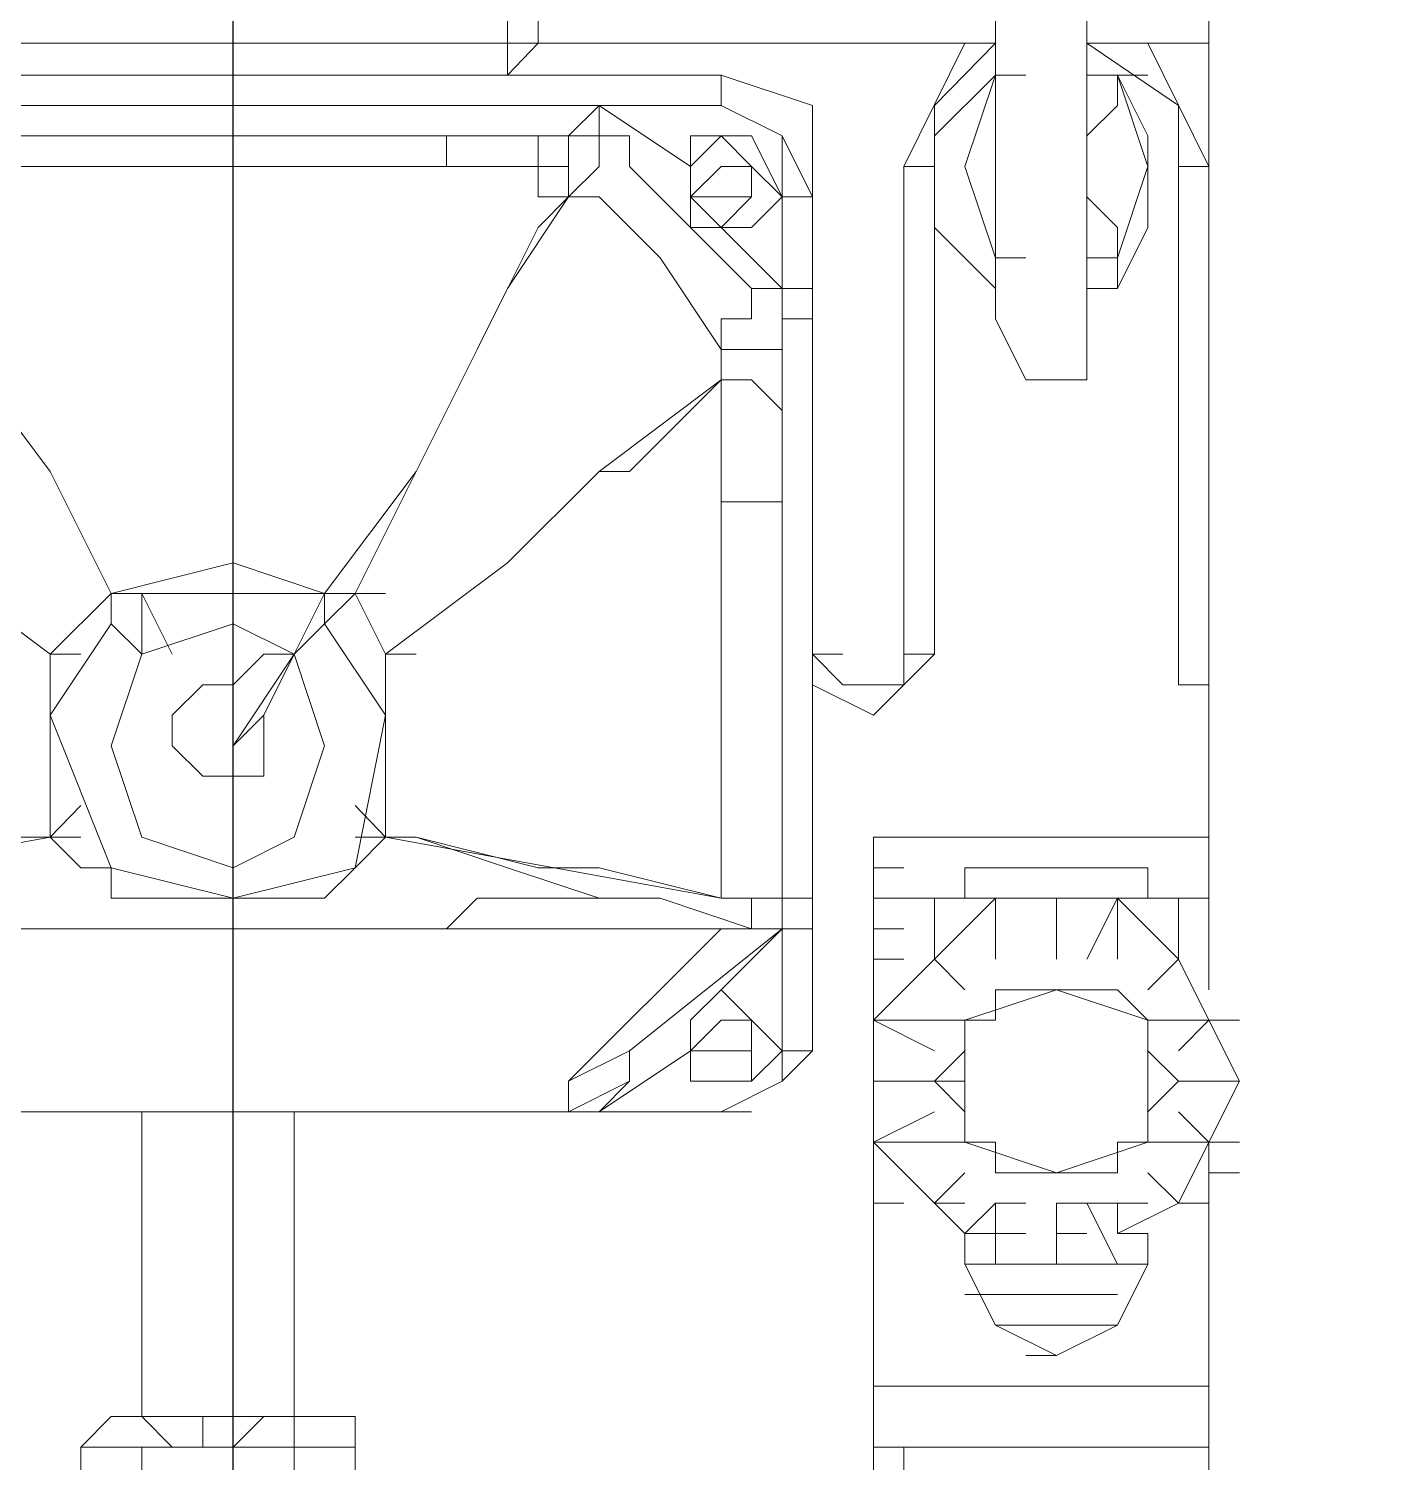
# Model space of a CAD drawing. Header units: millimetres. Extents: x -45 to 90, y -17 to 16.
# Drawn here: x 0.171 to 0.3745, y 0.8412 to 1.0567 of the extents above; entities that cross this region are included whole.
import ezdxf

# ---------------------------------------------------------------- set-up
doc = ezdxf.new("R2010")
doc.units = ezdxf.units.MM
doc.header["$PDMODE"] = 3
doc.layers.add('PDF_Geometry', color=7, linetype='Continuous')

msp = doc.modelspace()

# ---------------------------------------------------------------- linework, layer by layer
at = {"color": 4}
for centre in [(0.19941, 0), (0.19942, -0.00037)]:
    msp.add_circle(centre, 1.75, dxfattribs=at)
msp.add_point((0.19941, 1.75), dxfattribs=at)
at = {"color": 1}
msp.add_point((0, 0), dxfattribs=at)
at = {"layer": 'PDF_Geometry', "lineweight": 25}
msp.add_lwpolyline([(0.2017, 0.71512), (0.2017, 1.70071)], dxfattribs=at)
at = {"layer": 'PDF_Geometry', "lineweight": 18}
for points in [[(0.15586, 1.04976), (0.15586, 1.05454), (0.15586, 1.0681), (0.15586, 1.05454), (0.24296, 1.05454), (0.24296, 1.0681), (0.24754, 1.0681), (0.24754, 1.07268), (0.24754, 1.0681), (0.30714, 1.0681), (0.30714, 1.06352), (0.32089, 1.0681), (0.3163, 1.0681), (0.3163, 1.07268), (0.32089, 1.07727), (0.32547, 1.08185), (0.33006, 1.08644), (0.33006, 1.09102), (0.33922, 1.0956), (0.33922, 1.10019), (0.33922, 1.10477)], [(0.24754, 1.05893), (0.3163, 1.05893), (0.3163, 1.01309), (0.32089, 1.00392), (0.32547, 1.00392), (0.33006, 1.00392), (0.33006, 1.01309), (0.33006, 1.05893), (0.33006, 1.06352), (0.32547, 1.0681), (0.32089, 1.06352), (0.3163, 1.05893), (0.08251, 1.05893), (0.07793, 1.06352), (0.07335, 1.0681), (0.06876, 1.06352), (0.06876, 1.05893), (0.06876, 1.01309), (0.06876, 1.00851), (0.07335, 1.00392), (0.07793, 1.00392), (0.08251, 1.01309), (0.08251, 1.05893), (0.15586, 1.05893)], [(0.24754, 1.0681), (0.24754, 1.05454), (0.24296, 1.05454), (0.24296, 1.04976)], [(0.34839, 1.05454), (0.34839, 1.05893), (0.34839, 1.05454), (0.33922, 1.05454), (0.34839, 1.05454), (0.34839, 0.95808), (0.34839, 0.9535), (0.34839, 0.95808), (0.34381, 0.95808), (0.34839, 0.95808), (0.34839, 0.9535), (0.34839, 0.93516), (0.34839, 0.9535), (0.34839, 0.95808), (0.34381, 0.95808), (0.34381, 1.03601), (0.34381, 1.04518), (0.33006, 1.05454), (0.33922, 1.05454), (0.34839, 1.05454), (0.34839, 0.95808), (0.34839, 1.03601), (0.34839, 0.95808), (0.34381, 0.95808), (0.34381, 1.03601), (0.34381, 1.04518), (0.33006, 1.05454), (0.33922, 1.05454), (0.34839, 1.03601), (0.34381, 1.03601), (0.34839, 1.03601), (0.33922, 1.05454), (0.33006, 1.05454)], [(0.3163, 1.05454), (0.31172, 1.05454), (0.30255, 1.03601), (0.30714, 1.03601), (0.30255, 1.03601), (0.31172, 1.05454), (0.3163, 1.05454), (0.30714, 1.04518), (0.30714, 1.03601), (0.30714, 0.96267), (0.30255, 0.95808), (0.29797, 0.9535), (0.2888, 0.95808), (0.2888, 0.96267), (0.2888, 0.95808), (0.29797, 0.9535), (0.30255, 0.95808), (0.30714, 0.96267), (0.30255, 0.96267), (0.30714, 0.96267), (0.30714, 1.03601), (0.30714, 1.04518), (0.3163, 1.05454), (0.31172, 1.05454), (0.0871, 1.05454)], [(0.0871, 1.05454), (0.15586, 1.05454), (0.15586, 1.04976), (0.24296, 1.04976), (0.24754, 1.05454), (0.31172, 1.05454)], [(0.12377, 1.04518), (0.27505, 1.04518), (0.28422, 1.0406), (0.2888, 1.03143), (0.2888, 0.96267), (0.2888, 1.03143), (0.28422, 1.0406), (0.27505, 1.04518), (0.27505, 1.04976), (0.2888, 1.04518), (0.2888, 1.03143), (0.2888, 0.96267), (0.29338, 0.95808), (0.29797, 0.95808), (0.30255, 0.95808), (0.30255, 0.96267), (0.30255, 0.95808), (0.29797, 0.95808), (0.29338, 0.95808), (0.2888, 0.96267), (0.2888, 1.03143), (0.28422, 1.0406), (0.27505, 1.04518), (0.12377, 1.04518)], [(0.3163, 1.04976), (0.3163, 1.04518), (0.3163, 1.0406)], [(0.3163, 1.04976), (0.3163, 1.04518), (0.3163, 1.0406)], [(0.28422, 1.03143), (0.2888, 1.03143), (0.2888, 1.01767), (0.28422, 1.01767), (0.28422, 1.03143), (0.28422, 1.0406), (0.27505, 1.04518), (0.25671, 1.04518), (0.27505, 1.04518), (0.25671, 1.04518), (0.26129, 1.04518), (0.25671, 1.04518), (0.14669, 1.04518)], [(0.14669, 1.04518), (0.25671, 1.04518), (0.25213, 1.0406), (0.25671, 1.0406), (0.25213, 1.0406), (0.25671, 1.0406), (0.26129, 1.0406), (0.25671, 1.0406), (0.25671, 1.03601), (0.25213, 1.03143), (0.24754, 1.03143), (0.24754, 1.03601), (0.24296, 1.03601), (0.23379, 1.03601), (0.2017, 1.03601), (0.16503, 1.03601), (0.2017, 1.03601), (0.23379, 1.03601), (0.23379, 1.0406), (0.23837, 1.0406), (0.24296, 1.0406), (0.24754, 1.0406), (0.24754, 1.03601), (0.25213, 1.03601), (0.25213, 1.03143), (0.25671, 1.03143), (0.25213, 1.03143), (0.25671, 1.03143), (0.26588, 1.02226), (0.27505, 1.00851), (0.28422, 1.00851), (0.28422, 1.01309), (0.28422, 1.01767), (0.27963, 1.01767), (0.28422, 1.01767), (0.28422, 1.01309), (0.28422, 1.00851), (0.28422, 1.01309), (0.28422, 1.01767), (0.2888, 1.01767), (0.2888, 1.01309), (0.28422, 1.01309), (0.2888, 1.01309), (0.2888, 1.01767), (0.28422, 1.01767), (0.2888, 1.01767), (0.2888, 1.03143), (0.28422, 1.03143)], [(0.16044, 1.00851), (0.1742, 0.99017), (0.18336, 0.97183), (0.18795, 0.97183), (0.18336, 0.97183), (0.18795, 0.97183), (0.18795, 0.96267), (0.18336, 0.96725), (0.1742, 0.9535), (0.18336, 0.93058), (0.2017, 0.92599), (0.22004, 0.93058), (0.22462, 0.9535), (0.21545, 0.96725), (0.21087, 0.96267), (0.2017, 0.96725), (0.18795, 0.96267), (0.18336, 0.94891), (0.18795, 0.93516), (0.2017, 0.93058), (0.21087, 0.93516), (0.21545, 0.94891), (0.21087, 0.96267), (0.20629, 0.96267), (0.2017, 0.95808), (0.19712, 0.95808), (0.19253, 0.9535), (0.19253, 0.94891), (0.19712, 0.94433), (0.2017, 0.94433), (0.20629, 0.94433), (0.20629, 0.94891), (0.20629, 0.9535), (0.2017, 0.94891), (0.2017, 0.95808), (0.2017, 0.94891), (0.20629, 0.9535), (0.21087, 0.96267), (0.21545, 0.97183), (0.21545, 0.96725), (0.22004, 0.97183), (0.22462, 0.96267), (0.24296, 0.97642), (0.25671, 0.99017), (0.26129, 0.99017), (0.27505, 1.00392), (0.27505, 0.99934), (0.27505, 0.99017), (0.27505, 0.98559), (0.27963, 0.98559), (0.28422, 0.98559), (0.28422, 1.00851), (0.28422, 0.98559), (0.28422, 0.99017), (0.28422, 0.99475), (0.28422, 0.99934), (0.27963, 1.00392), (0.27505, 1.00392), (0.27963, 1.00392), (0.27505, 1.00392), (0.27963, 1.00392), (0.27505, 1.00392), (0.27505, 1.00851), (0.28422, 1.00851), (0.28422, 1.01767), (0.27505, 1.02684), (0.27046, 1.02684), (0.27046, 1.03601), (0.25671, 1.04518), (0.25213, 1.0406), (0.25671, 1.0406), (0.26129, 1.0406), (0.25671, 1.0406), (0.25671, 1.03601), (0.25213, 1.03143), (0.25213, 1.03601), (0.25213, 1.03143), (0.25213, 1.0406), (0.23379, 1.0406), (0.16503, 1.0406)], [(0.27046, 1.03601), (0.25671, 1.04518)], [(0.28422, 1.01767), (0.28422, 1.03143), (0.28422, 1.0406), (0.27505, 1.04518), (0.25671, 1.04518)], [(0.16503, 1.0406), (0.23379, 1.0406), (0.25213, 1.0406), (0.25213, 1.03143), (0.25213, 1.03601), (0.24754, 1.03601), (0.24754, 1.0406), (0.24296, 1.0406), (0.23837, 1.0406), (0.23379, 1.0406), (0.23379, 1.03601), (0.24296, 1.03601), (0.24754, 1.03601), (0.24754, 1.03143), (0.25213, 1.03143), (0.25671, 1.03143), (0.25213, 1.03143), (0.25671, 1.03143), (0.26588, 1.02226), (0.27505, 1.00851), (0.27505, 1.00392), (0.25671, 0.99017), (0.24296, 0.97642), (0.22462, 0.96267), (0.24296, 0.97642), (0.25671, 0.99017), (0.26129, 0.99017), (0.27505, 1.00392), (0.27963, 1.00392), (0.27505, 1.00392), (0.27963, 1.00392), (0.28422, 0.99934), (0.28422, 0.99475), (0.28422, 0.99017), (0.28422, 0.98559), (0.28422, 0.93058), (0.28422, 0.92141), (0.28422, 0.92599), (0.28422, 0.93058), (0.28422, 0.98559), (0.27963, 0.98559), (0.27505, 0.98559), (0.27505, 0.96725), (0.27505, 0.93516), (0.27505, 0.92599), (0.27963, 0.92599), (0.27505, 0.92599), (0.25671, 0.93058), (0.24754, 0.93058), (0.22921, 0.93516), (0.22462, 0.93516), (0.22921, 0.93516), (0.24754, 0.93058), (0.25671, 0.93058), (0.27505, 0.92599), (0.27963, 0.92599), (0.27505, 0.92599), (0.22462, 0.93516), (0.22921, 0.93516), (0.24296, 0.93058), (0.25671, 0.92599), (0.26129, 0.92599), (0.24296, 0.92599), (0.23837, 0.92599), (0.23379, 0.92141), (0.22921, 0.92141), (0.22462, 0.92141), (0.22004, 0.92141), (0.21545, 0.92141), (0.21087, 0.92141), (0.21545, 0.92141), (0.22462, 0.92141), (0.23837, 0.92141), (0.24296, 0.92141), (0.26129, 0.92141), (0.27505, 0.92141), (0.27963, 0.92141), (0.27505, 0.92141), (0.28422, 0.92141), (0.28422, 0.92599), (0.28422, 1.01309), (0.2888, 1.01309), (0.2888, 0.92599), (0.2888, 1.01309), (0.28422, 1.01309), (0.28422, 0.92599), (0.28422, 0.92141), (0.27505, 0.92141), (0.27963, 0.92141), (0.27505, 0.92141), (0.26129, 0.92141), (0.24296, 0.92141), (0.23837, 0.92141), (0.22462, 0.92141), (0.21545, 0.92141), (0.21087, 0.92141), (0.18795, 0.92141), (0.18336, 0.92141), (0.17878, 0.92141), (0.16503, 0.92141)], [(0.27505, 1.02684), (0.27963, 1.02684), (0.28422, 1.03143), (0.27963, 1.0406), (0.27505, 1.0406), (0.27046, 1.0406), (0.27046, 1.03601)], [(0.27505, 1.02684), (0.27963, 1.02684), (0.28422, 1.03143), (0.27963, 1.0406), (0.27505, 1.0406), (0.27046, 1.0406), (0.27046, 1.03601)], [(0.3163, 1.0406), (0.3163, 1.03601)], [(0.3163, 1.0406), (0.3163, 1.03601)], [(0.27046, 1.03601), (0.27046, 1.02684), (0.27505, 1.02684)], [(0.30255, 1.03601), (0.30255, 0.96267)], [(0.30255, 1.03601), (0.30255, 0.96267)], [(0.3163, 1.03601), (0.3163, 1.03143)], [(0.3163, 1.03601), (0.3163, 1.03143)], [(0.25213, 1.03143), (0.24296, 1.01767), (0.23837, 1.00851), (0.22921, 0.99017), (0.21545, 0.97183)], [(0.22004, 0.97183), (0.22921, 0.99017), (0.23837, 1.00851), (0.24754, 1.02684), (0.25213, 1.03143)], [(0.28422, 1.01767), (0.27505, 1.02684)], [(0.28422, 1.00851), (0.28422, 1.01767)], [(0.28422, 1.00851), (0.28422, 1.01309), (0.28422, 1.01767)], [(0.15586, 0.97642), (0.1742, 0.96267), (0.17878, 0.96267), (0.1742, 0.96267), (0.18336, 0.97183), (0.18336, 0.96725), (0.18336, 0.97183), (0.18336, 0.96725), (0.18336, 0.97183), (0.2017, 0.97642), (0.21545, 0.97183), (0.21545, 0.96725), (0.21545, 0.97183), (0.21087, 0.96267), (0.21545, 0.97183), (0.18795, 0.97183), (0.18336, 0.97183), (0.18795, 0.97183), (0.18336, 0.97183), (0.18795, 0.97183), (0.18336, 0.97183), (0.1742, 0.99017), (0.16044, 1.00851)], [(0.16044, 1.00851), (0.1742, 0.99017), (0.18336, 0.97183), (0.1742, 0.99017), (0.16044, 1.00851)], [(0.16961, 0.92141), (0.1742, 0.92141), (0.17878, 0.92141), (0.18336, 0.92141), (0.18795, 0.92141), (0.19253, 0.92141), (0.2017, 0.92141), (0.21087, 0.92141), (0.18795, 0.92141), (0.19253, 0.92141), (0.2017, 0.92141), (0.21087, 0.92141), (0.21545, 0.92141), (0.22004, 0.92141), (0.22462, 0.92141), (0.22921, 0.92141), (0.23379, 0.92141), (0.23837, 0.92599), (0.24296, 0.92599), (0.26129, 0.92599), (0.25671, 0.92599), (0.24296, 0.93058), (0.22921, 0.93516), (0.22462, 0.93516), (0.22921, 0.93516), (0.22462, 0.93516), (0.22921, 0.93516), (0.22462, 0.93516), (0.22921, 0.93516), (0.22462, 0.93516), (0.22004, 0.93516), (0.22462, 0.93516), (0.22921, 0.93516), (0.22462, 0.93516), (0.27505, 0.92599), (0.27505, 0.93516), (0.27505, 0.96725), (0.27505, 0.98559), (0.27505, 0.99017), (0.27505, 0.99934), (0.27505, 1.00392), (0.25671, 0.99017), (0.24296, 0.97642), (0.22462, 0.96267), (0.22921, 0.96267), (0.22462, 0.96267), (0.22462, 0.93516), (0.22004, 0.93994), (0.22462, 0.93516), (0.22462, 0.96267), (0.22004, 0.97183), (0.21545, 0.96725), (0.21545, 0.97183), (0.2017, 0.97642), (0.18336, 0.97183), (0.18336, 0.96725), (0.18336, 0.97183), (0.1742, 0.96267), (0.17878, 0.96267), (0.1742, 0.96267), (0.1742, 0.93516), (0.16961, 0.93516)], [(0.12377, 0.92599), (0.1742, 0.93516), (0.1742, 0.96267), (0.17878, 0.96267), (0.1742, 0.96267), (0.15586, 0.97642)], [(0.15586, 0.97642), (0.1742, 0.96267), (0.17878, 0.96267), (0.1742, 0.96267), (0.15586, 0.97642)], [(0.21545, 0.97183), (0.22004, 0.97183)], [(0.22462, 0.96267), (0.22921, 0.96267)], [(0.22462, 0.96267), (0.22921, 0.96267)], [(0.2888, 0.96267), (0.29338, 0.96267)], [(0.2888, 0.96267), (0.29338, 0.96267)], [(0.12377, 0.92599), (0.1742, 0.93516), (0.17878, 0.93994), (0.1742, 0.93516), (0.17878, 0.93516), (0.1742, 0.93516), (0.17878, 0.93516), (0.1742, 0.93516), (0.17878, 0.93058), (0.18336, 0.93058), (0.18336, 0.92599), (0.18795, 0.92599), (0.19253, 0.92599), (0.19712, 0.92599), (0.2017, 0.92599), (0.20629, 0.92599), (0.21087, 0.92599), (0.21545, 0.92599), (0.22004, 0.93058), (0.22462, 0.93516), (0.22004, 0.93516), (0.22462, 0.93516), (0.22004, 0.93058), (0.21545, 0.92599), (0.21087, 0.92599), (0.20629, 0.92599), (0.2017, 0.92599), (0.19712, 0.92599), (0.19253, 0.92599), (0.18795, 0.92599), (0.18336, 0.92599), (0.18336, 0.93058), (0.17878, 0.93058), (0.1742, 0.93516), (0.17878, 0.93516), (0.1742, 0.93516), (0.17878, 0.93516), (0.1742, 0.93516), (0.16961, 0.93516)], [(0.29797, 0.93516), (0.30255, 0.93516)], [(0.29797, 0.93516), (0.30255, 0.93516)], [(0.29797, 0.93516), (0.30255, 0.93516)], [(0.29797, 0.93516), (0.30255, 0.93516)], [(0.2888, 0.90307), (0.2888, 0.92141), (0.28422, 0.92141), (0.2888, 0.92141), (0.2888, 0.92599), (0.28422, 0.92599), (0.28422, 0.93058), (0.28422, 0.92599), (0.28422, 0.92141), (0.28422, 0.93058), (0.28422, 0.92599), (0.27963, 0.92599), (0.28422, 0.92599), (0.2888, 0.92599), (0.2888, 0.92141), (0.28422, 0.92141), (0.26129, 0.90307), (0.25213, 0.89849), (0.25213, 0.8939), (0.25671, 0.8939), (0.14211, 0.8939)], [(0.33006, 0.88015), (0.33464, 0.88015), (0.33922, 0.88015), (0.33464, 0.88015), (0.33006, 0.88015), (0.33464, 0.88015), (0.33464, 0.87557), (0.34381, 0.88015), (0.33922, 0.88473), (0.34381, 0.88015), (0.34839, 0.88932), (0.33922, 0.88932), (0.33922, 0.8939), (0.34381, 0.89849), (0.33922, 0.90307), (0.33922, 0.90766), (0.34839, 0.90766), (0.34381, 0.91682), (0.33922, 0.91224), (0.34381, 0.91682), (0.33464, 0.92599), (0.33464, 0.91682), (0.33464, 0.92599), (0.34381, 0.91682), (0.33922, 0.91224), (0.34381, 0.91682), (0.34839, 0.90766), (0.33922, 0.90766), (0.33464, 0.91224), (0.32547, 0.91224), (0.33464, 0.91224), (0.33922, 0.90766)], [(0.2888, 0.90307), (0.2888, 0.92141), (0.28422, 0.92141), (0.28422, 0.90307), (0.28422, 0.89849), (0.27505, 0.8939), (0.28422, 0.89849), (0.2888, 0.90307), (0.28422, 0.90307), (0.2888, 0.90307), (0.28422, 0.89849), (0.27505, 0.8939), (0.27963, 0.8939), (0.27505, 0.8939), (0.28422, 0.89849), (0.28422, 0.90307), (0.28422, 0.92141), (0.2888, 0.92141), (0.28422, 0.92141), (0.27505, 0.91224), (0.27046, 0.90766), (0.27046, 0.90307), (0.25671, 0.8939), (0.26129, 0.89849), (0.25671, 0.8939), (0.27046, 0.90307), (0.27046, 0.89849), (0.27505, 0.89849), (0.27963, 0.89849), (0.28422, 0.90307), (0.27963, 0.90766), (0.27505, 0.91224), (0.27046, 0.90766), (0.27046, 0.90307), (0.27046, 0.89849), (0.27505, 0.89849), (0.27963, 0.89849), (0.28422, 0.90307), (0.27963, 0.90766), (0.27505, 0.91224), (0.28422, 0.92141), (0.26129, 0.90307), (0.25213, 0.89849), (0.25213, 0.8939), (0.14669, 0.8939)], [(0.16503, 0.92141), (0.17878, 0.92141), (0.18336, 0.92141), (0.18795, 0.92141), (0.18336, 0.92141), (0.17878, 0.92141), (0.1742, 0.92141), (0.16961, 0.92141)], [(0.29797, 0.92141), (0.30255, 0.92141)], [(0.29797, 0.92141), (0.30255, 0.92141)], [(0.29797, 0.92141), (0.30255, 0.92141)], [(0.29797, 0.92141), (0.30255, 0.92141)], [(0.33922, 0.90766), (0.33922, 0.90307), (0.34381, 0.89849), (0.33922, 0.8939), (0.33922, 0.88932), (0.33922, 0.90766), (0.32547, 0.91224), (0.31172, 0.90766), (0.31172, 0.88932), (0.31172, 0.8939), (0.30714, 0.89849), (0.31172, 0.89849), (0.30714, 0.89849), (0.31172, 0.8939), (0.31172, 0.88932), (0.30714, 0.88932), (0.29797, 0.88932), (0.30714, 0.88015), (0.31172, 0.88473), (0.30714, 0.88015), (0.31172, 0.87557), (0.3163, 0.88015), (0.3163, 0.87098), (0.32547, 0.87098), (0.32547, 0.88015), (0.32547, 0.87098), (0.33464, 0.87098), (0.33006, 0.88015)], [(0.3163, 0.91224), (0.3163, 0.90766), (0.31172, 0.90766)], [(0.3163, 0.91224), (0.3163, 0.90766), (0.31172, 0.90766)], [(0.32547, 0.91224), (0.3163, 0.91224)], [(0.32547, 0.91224), (0.3163, 0.91224)], [(0.31172, 0.90766), (0.31172, 0.90307), (0.30714, 0.89849)], [(0.31172, 0.90766), (0.31172, 0.90307), (0.30714, 0.89849)], [(0.12377, 0.8939), (0.27505, 0.8939), (0.12377, 0.8939)], [(0.12377, 0.8939), (0.27505, 0.8939), (0.12377, 0.8939)], [(0.14211, 0.8939), (0.25671, 0.8939), (0.25213, 0.8939), (0.14669, 0.8939)], [(0.29797, 0.83431), (0.29797, 0.84348), (0.29797, 0.88473), (0.29797, 0.88015), (0.29797, 0.85723), (0.29797, 0.85265), (0.29797, 0.84348), (0.29797, 0.84806), (0.29797, 0.84348), (0.30255, 0.84348), (0.29797, 0.84348), (0.29797, 0.84806), (0.29797, 0.85265), (0.34839, 0.85265), (0.34839, 0.84348)], [(0.29797, 0.83889), (0.29797, 0.84348), (0.29797, 0.85265), (0.29797, 0.85723), (0.29797, 0.88015), (0.29797, 0.88473), (0.29797, 0.84348), (0.29797, 0.83431)], [(0.3163, 0.88015), (0.32089, 0.88015)], [(0.3163, 0.88015), (0.32089, 0.88015)], [(0.3163, 0.88015), (0.32089, 0.88015)], [(0.3163, 0.88015), (0.32089, 0.88015)], [(0.3163, 0.87557), (0.32089, 0.87557)], [(0.3163, 0.87557), (0.32089, 0.87557)], [(0.3163, 0.87557), (0.32089, 0.87557)], [(0.3163, 0.87557), (0.32089, 0.87557)], [(0.32547, 0.87557), (0.33006, 0.87557)], [(0.32547, 0.87557), (0.33006, 0.87557)], [(0.32547, 0.87557), (0.33006, 0.87557)], [(0.32547, 0.87557), (0.33006, 0.87557)], [(0.32547, 0.87557), (0.33006, 0.87557)], [(0.32547, 0.87557), (0.33006, 0.87557)], [(0.32547, 0.87557), (0.33006, 0.87557)], [(0.32547, 0.87557), (0.33006, 0.87557)], [(0.32547, 0.87557), (0.33006, 0.87557)], [(0.32547, 0.87557), (0.33006, 0.87557)], [(0.32547, 0.87557), (0.33006, 0.87557)], [(0.32547, 0.87557), (0.33006, 0.87557)], [(0.33464, 0.87557), (0.33922, 0.87557)], [(0.33464, 0.87557), (0.33922, 0.87557)], [(0.33464, 0.87557), (0.33922, 0.87557)], [(0.33464, 0.87557), (0.33922, 0.87557)], [(0.33464, 0.87098), (0.31172, 0.87098), (0.33464, 0.87098)], [(0.33464, 0.87098), (0.31172, 0.87098), (0.33464, 0.87098)], [(0.33464, 0.8664), (0.3163, 0.8664), (0.33464, 0.8664)], [(0.33464, 0.8664), (0.3163, 0.8664), (0.33464, 0.8664)], [(0.29797, 0.83889), (0.29797, 0.84348), (0.29797, 0.84806), (0.29797, 0.85265), (0.34839, 0.85265), (0.34839, 0.84348), (0.34839, 0.82056)], [(0.17878, 0.82973), (0.17878, 0.84348), (0.17878, 0.82973)], [(0.22004, 0.82973), (0.22004, 0.84348), (0.22004, 0.82973)], [(0.34839, 0.82056), (0.34839, 0.84348), (0.30255, 0.84348), (0.30255, 0.83431)], [(0.34839, 0.82056), (0.34839, 0.84348), (0.30255, 0.84348), (0.30255, 0.83431)], [(0.34839, 0.84348), (0.34839, 0.82056)]]:
    msp.add_lwpolyline(points, dxfattribs=at)
for points in [[(0.3163, 1.05893), (0.3163, 1.01309), (0.32089, 1.00392), (0.32547, 1.00392), (0.33006, 1.00392), (0.33006, 1.01309), (0.33006, 1.05893), (0.33006, 1.06352), (0.32547, 1.0681), (0.32089, 1.06352)], [(0.12377, 1.04976), (0.27505, 1.04976)], [(0.27505, 1.04518), (0.28422, 1.0406), (0.2888, 1.03143), (0.2888, 1.04518), (0.27505, 1.04976)], [(0.3163, 1.01767), (0.3163, 1.02226), (0.3163, 1.02684), (0.3163, 1.03143), (0.3163, 1.02684), (0.3163, 1.02226), (0.32089, 1.02226), (0.3163, 1.02226), (0.3163, 1.01767), (0.30714, 1.02684), (0.30714, 1.0406), (0.3163, 1.04976), (0.30714, 1.0406), (0.30714, 1.02684)], [(0.32089, 1.04976), (0.3163, 1.04976), (0.31172, 1.03601), (0.3163, 1.02226), (0.31172, 1.03601), (0.3163, 1.04976), (0.32089, 1.04976), (0.3163, 1.04976)], [(0.33922, 1.04976), (0.33464, 1.04976), (0.33922, 1.03601), (0.33464, 1.02226), (0.33006, 1.02226), (0.33464, 1.02226), (0.33464, 1.01767), (0.33922, 1.02684), (0.33922, 1.0406), (0.33464, 1.04976), (0.33922, 1.03601), (0.33464, 1.02226), (0.33464, 1.01767), (0.33006, 1.01767), (0.33464, 1.01767), (0.33922, 1.02684), (0.33922, 1.0406), (0.33464, 1.04976), (0.33006, 1.04976), (0.33464, 1.04976)], [(0.33006, 1.03143), (0.33464, 1.02684), (0.33464, 1.02226), (0.33464, 1.02684), (0.33006, 1.03143), (0.33006, 1.0406), (0.33464, 1.04518), (0.33464, 1.04976), (0.33464, 1.04518), (0.33006, 1.0406)], [(0.14669, 1.04518), (0.14211, 1.04518), (0.14669, 1.04518), (0.25671, 1.04518), (0.26129, 1.04518), (0.25671, 1.04518)], [(0.25671, 1.04518), (0.25671, 1.0406), (0.25671, 1.04518), (0.26129, 1.04518)], [(0.26129, 1.0406), (0.26129, 1.03601), (0.27046, 1.02684), (0.27963, 1.01767), (0.27963, 1.01309), (0.27505, 1.01309), (0.27505, 1.00851), (0.27505, 1.01309), (0.27963, 1.01309), (0.27963, 1.01767), (0.27046, 1.02684), (0.26129, 1.03601)], [(0.27963, 1.03143), (0.27963, 1.03601), (0.27505, 1.0406), (0.27046, 1.03601), (0.27046, 1.03143), (0.27505, 1.02684), (0.27963, 1.03143), (0.27505, 1.03143), (0.27046, 1.03143), (0.27505, 1.03601), (0.27963, 1.03601)], [(0.28422, 1.03143), (0.27963, 1.03601), (0.27505, 1.0406), (0.27046, 1.03601), (0.27046, 1.03143), (0.27046, 1.02684), (0.27505, 1.02684), (0.27963, 1.02684)], [(0.27505, 1.0406), (0.27046, 1.03601), (0.27046, 1.03143), (0.27046, 1.02684), (0.27505, 1.02684), (0.27963, 1.02684), (0.28422, 1.03143), (0.27963, 1.03601)], [(0.27963, 1.03143), (0.27963, 1.03601), (0.27505, 1.0406), (0.27046, 1.03601), (0.27046, 1.03143), (0.27505, 1.02684), (0.27963, 1.03143), (0.27505, 1.03143), (0.27046, 1.03143), (0.27505, 1.03601), (0.27963, 1.03601)], [(0.28422, 1.03143), (0.27963, 1.03601), (0.27505, 1.0406), (0.27046, 1.03601), (0.27046, 1.03143), (0.27046, 1.02684), (0.27505, 1.02684), (0.27963, 1.02684)], [(0.27505, 1.0406), (0.27046, 1.03601), (0.27046, 1.03143), (0.27046, 1.02684), (0.27505, 1.02684), (0.27963, 1.02684), (0.28422, 1.03143), (0.27963, 1.03601)], [(0.22004, 0.97183), (0.21545, 0.97183), (0.22921, 0.99017), (0.23837, 1.00851), (0.24296, 1.01767), (0.25213, 1.03143), (0.24754, 1.02684), (0.23837, 1.00851), (0.22921, 0.99017), (0.22004, 0.97183), (0.21545, 0.97183), (0.22004, 0.97183), (0.21545, 0.97183), (0.22004, 0.97183), (0.22462, 0.97183)], [(0.18795, 0.96267), (0.18336, 0.96725), (0.1742, 0.9535), (0.18336, 0.93058), (0.2017, 0.92599), (0.22004, 0.93058), (0.22462, 0.9535), (0.21545, 0.96725), (0.21087, 0.96267), (0.2017, 0.94891), (0.21087, 0.96267), (0.20629, 0.9535), (0.20629, 0.94891), (0.20629, 0.94433), (0.2017, 0.94433), (0.19712, 0.94433), (0.19253, 0.94891), (0.19253, 0.9535), (0.19712, 0.95808), (0.2017, 0.95808), (0.20629, 0.96267), (0.21087, 0.96267), (0.21545, 0.94891), (0.21087, 0.93516), (0.2017, 0.93058), (0.18795, 0.93516), (0.18336, 0.94891), (0.18795, 0.96267), (0.2017, 0.96725), (0.21087, 0.96267), (0.21545, 0.97183), (0.18795, 0.97183)], [(0.18795, 0.97183), (0.19253, 0.96267)], [(0.22004, 0.97183), (0.21545, 0.97183)], [(0.17878, 0.96267), (0.1742, 0.96267)], [(0.22921, 0.96267), (0.22462, 0.96267)], [(0.22921, 0.96267), (0.22462, 0.96267)], [(0.14211, 0.92599), (0.13752, 0.92599), (0.13294, 0.92599), (0.12377, 0.92141), (0.11919, 0.92599), (0.12377, 0.92141), (0.13294, 0.92599), (0.13752, 0.92599), (0.14211, 0.92599), (0.14669, 0.92599), (0.15586, 0.93058), (0.16961, 0.93516), (0.1742, 0.93516), (0.16961, 0.93516), (0.15586, 0.93058), (0.14669, 0.92599)], [(0.30255, 0.92599), (0.29797, 0.92599), (0.29797, 0.93058), (0.30255, 0.93058), (0.29797, 0.93058), (0.29797, 0.92599), (0.30255, 0.92599), (0.29797, 0.92599), (0.29797, 0.91224), (0.29797, 0.90307), (0.29797, 0.91224), (0.29797, 0.92599), (0.29797, 0.93516), (0.29797, 0.93058), (0.29797, 0.92599), (0.29797, 0.92141), (0.29797, 0.91682), (0.29797, 0.91224), (0.29797, 0.88473), (0.29797, 0.88015), (0.29797, 0.86181), (0.29797, 0.85265), (0.30255, 0.85265), (0.29797, 0.85265), (0.30255, 0.85265), (0.29797, 0.85265), (0.29797, 0.86181), (0.29797, 0.88015), (0.29797, 0.88473), (0.29797, 0.91224), (0.29797, 0.91682), (0.29797, 0.92141), (0.29797, 0.92599), (0.29797, 0.93058), (0.29797, 0.93516), (0.29797, 0.92599)], [(0.34839, 0.92599), (0.34839, 0.93516), (0.29797, 0.93516), (0.29797, 0.93058), (0.29797, 0.92599), (0.30255, 0.92599), (0.29797, 0.92599), (0.29797, 0.93058), (0.29797, 0.93516), (0.34839, 0.93516)], [(0.30255, 0.93516), (0.29797, 0.93516)], [(0.30255, 0.93516), (0.29797, 0.93516)], [(0.30255, 0.93058), (0.29797, 0.93058)], [(0.33922, 0.93058), (0.33922, 0.92599), (0.33922, 0.93058), (0.31172, 0.93058), (0.31172, 0.92599), (0.31172, 0.93058)], [(0.27963, 0.92141), (0.26588, 0.92599), (0.26129, 0.92599), (0.26588, 0.92599), (0.27963, 0.92141), (0.27963, 0.92599)], [(0.30714, 0.91682), (0.30714, 0.92599), (0.29797, 0.92599), (0.30714, 0.92599), (0.34381, 0.92599), (0.34381, 0.91682), (0.34381, 0.92599), (0.30714, 0.92599)], [(0.30714, 0.90766), (0.29797, 0.90766), (0.30714, 0.91682), (0.31172, 0.91224), (0.30714, 0.91682), (0.3163, 0.92599), (0.3163, 0.91682), (0.3163, 0.92599), (0.32547, 0.92599), (0.32547, 0.91682), (0.32547, 0.92599), (0.33464, 0.92599), (0.33006, 0.91682), (0.33464, 0.92599), (0.32547, 0.92599), (0.32547, 0.91682), (0.32547, 0.92599), (0.3163, 0.92599), (0.3163, 0.91682), (0.3163, 0.92599), (0.30714, 0.91682), (0.31172, 0.91224), (0.30714, 0.91682), (0.29797, 0.90766), (0.30714, 0.90766), (0.31172, 0.90766)], [(0.34381, 0.92599), (0.34839, 0.92599), (0.34839, 0.91224), (0.34839, 0.92599)], [(0.25213, 0.89849), (0.27505, 0.92141)], [(0.30255, 0.92141), (0.29797, 0.92141)], [(0.30255, 0.92141), (0.29797, 0.92141)], [(0.30255, 0.91682), (0.29797, 0.91682)], [(0.27963, 0.90307), (0.27963, 0.90766), (0.27505, 0.91224), (0.27046, 0.90766), (0.27046, 0.90307), (0.27046, 0.89849), (0.27505, 0.89849), (0.27963, 0.89849), (0.27963, 0.90307), (0.27505, 0.90307), (0.27046, 0.90307), (0.27505, 0.90766), (0.27963, 0.90766)], [(0.28422, 0.90307), (0.27963, 0.90766), (0.27505, 0.91224), (0.27046, 0.90766), (0.27046, 0.90307), (0.27046, 0.89849), (0.27505, 0.89849), (0.27963, 0.89849)], [(0.27505, 0.91224), (0.27046, 0.90766), (0.27046, 0.90307), (0.27046, 0.89849), (0.27505, 0.89849), (0.27963, 0.89849), (0.28422, 0.90307), (0.27963, 0.90766)], [(0.27963, 0.90307), (0.27963, 0.90766), (0.27505, 0.91224), (0.27046, 0.90766), (0.27046, 0.90307), (0.27046, 0.89849), (0.27505, 0.89849), (0.27963, 0.89849), (0.27963, 0.90307), (0.27505, 0.90307), (0.27046, 0.90307), (0.27505, 0.90766), (0.27963, 0.90766)], [(0.28422, 0.90307), (0.27963, 0.90766), (0.27505, 0.91224), (0.27046, 0.90766), (0.27046, 0.90307), (0.27046, 0.89849), (0.27505, 0.89849), (0.27963, 0.89849)], [(0.27505, 0.91224), (0.27046, 0.90766), (0.27046, 0.90307), (0.27046, 0.89849), (0.27505, 0.89849), (0.27963, 0.89849), (0.28422, 0.90307), (0.27963, 0.90766)], [(0.31172, 0.88932), (0.30714, 0.88932), (0.29797, 0.88932), (0.30714, 0.88015), (0.31172, 0.88473), (0.30714, 0.88015), (0.31172, 0.87557), (0.3163, 0.88015), (0.3163, 0.87098), (0.32547, 0.87098), (0.32547, 0.88015), (0.32547, 0.87098), (0.33464, 0.87098), (0.33006, 0.88015), (0.32547, 0.88015), (0.33006, 0.88015), (0.32547, 0.88015), (0.33006, 0.88015), (0.32547, 0.88015), (0.33006, 0.88015), (0.32547, 0.88015), (0.33006, 0.88015), (0.33464, 0.88015), (0.33464, 0.87557), (0.34381, 0.88015), (0.33922, 0.88473), (0.34381, 0.88015), (0.34839, 0.88932), (0.33922, 0.88932), (0.33922, 0.90766), (0.32547, 0.91224), (0.31172, 0.90766)], [(0.30714, 0.8939), (0.29797, 0.88932), (0.29797, 0.89849), (0.30714, 0.89849), (0.29797, 0.89849), (0.29797, 0.90766), (0.30714, 0.90307), (0.29797, 0.90766), (0.29797, 0.89849), (0.30714, 0.89849), (0.29797, 0.89849), (0.29797, 0.88932)], [(0.34381, 0.90307), (0.34839, 0.90766), (0.35298, 0.89849), (0.34381, 0.89849), (0.35298, 0.89849), (0.34839, 0.88932), (0.34381, 0.8939), (0.34839, 0.88932), (0.35298, 0.89849), (0.34381, 0.89849), (0.35298, 0.89849), (0.34839, 0.90766)], [(0.34839, 0.90766), (0.34381, 0.90766)], [(0.35298, 0.90766), (0.34839, 0.90766), (0.34381, 0.90766), (0.34839, 0.90766)], [(0.26129, 0.90307), (0.26129, 0.89849), (0.25213, 0.8939), (0.26129, 0.89849)], [(0.29797, 0.89849), (0.29797, 0.8939), (0.29797, 0.88473), (0.29797, 0.88015), (0.29797, 0.88473), (0.29797, 0.8939)], [(0.35298, 0.89849), (0.34839, 0.89849), (0.34381, 0.89849), (0.34839, 0.89849)], [(0.21087, 0.84348), (0.21087, 0.82533), (0.18795, 0.82973), (0.18795, 0.84348), (0.18795, 0.82973), (0.21087, 0.82533), (0.21087, 0.84348), (0.18795, 0.84348), (0.18336, 0.84348), (0.17878, 0.84348), (0.18336, 0.84806), (0.18795, 0.84806), (0.18795, 0.8939), (0.18795, 0.84806), (0.18336, 0.84806), (0.17878, 0.84348), (0.18336, 0.84348), (0.18795, 0.84348)], [(0.18795, 0.8939), (0.18795, 0.84806)], [(0.21087, 0.84806), (0.21087, 0.8939)], [(0.21087, 0.84806), (0.21087, 0.8939)], [(0.31172, 0.88932), (0.3163, 0.88932), (0.3163, 0.88473), (0.32547, 0.88473)], [(0.31172, 0.88932), (0.3163, 0.88932), (0.3163, 0.88473), (0.32547, 0.88473)], [(0.33922, 0.88932), (0.32547, 0.88473), (0.33464, 0.88473), (0.33464, 0.88932)], [(0.33922, 0.88932), (0.32547, 0.88473), (0.33464, 0.88473), (0.33464, 0.88932)], [(0.35298, 0.88473), (0.34839, 0.88473), (0.34839, 0.88932), (0.35298, 0.88932), (0.34839, 0.88932), (0.34381, 0.88932), (0.34839, 0.88932), (0.35298, 0.88932), (0.34839, 0.88932), (0.34839, 0.88473)], [(0.34839, 0.85265), (0.34839, 0.88473)], [(0.30255, 0.88015), (0.29797, 0.88015)], [(0.31172, 0.88015), (0.30714, 0.88015)], [(0.32089, 0.88015), (0.3163, 0.88015)], [(0.32089, 0.88015), (0.3163, 0.88015)], [(0.33922, 0.88015), (0.33464, 0.88015)], [(0.34839, 0.88015), (0.34381, 0.88015)], [(0.3163, 0.87557), (0.31172, 0.87557), (0.31172, 0.87098), (0.3163, 0.86181), (0.32547, 0.85723), (0.33464, 0.86181), (0.33922, 0.87098), (0.33922, 0.87557), (0.33464, 0.87557), (0.33922, 0.87557), (0.33464, 0.87557), (0.33922, 0.87557), (0.33464, 0.87557), (0.33922, 0.87557), (0.33464, 0.87557), (0.33922, 0.87557), (0.33922, 0.87098), (0.33464, 0.86181), (0.32547, 0.85723), (0.3163, 0.86181), (0.31172, 0.87098), (0.31172, 0.87557), (0.3163, 0.87557), (0.32089, 0.87557), (0.3163, 0.87557), (0.32089, 0.87557), (0.3163, 0.87557), (0.32089, 0.87557)], [(0.32089, 0.87557), (0.3163, 0.87557), (0.31172, 0.87557), (0.3163, 0.87557), (0.32089, 0.87557), (0.3163, 0.87557), (0.32089, 0.87557), (0.3163, 0.87557)], [(0.33006, 0.87557), (0.32547, 0.87557)], [(0.33006, 0.87557), (0.32547, 0.87557)], [(0.33922, 0.87557), (0.33464, 0.87557)], [(0.33922, 0.87557), (0.33464, 0.87557)], [(0.31172, 0.87098), (0.3163, 0.87098), (0.31172, 0.87098), (0.32089, 0.87098), (0.31172, 0.87098), (0.33922, 0.87098), (0.33006, 0.87098), (0.32547, 0.87098), (0.33006, 0.87098), (0.33922, 0.87098), (0.31172, 0.87098), (0.32089, 0.87098)], [(0.33464, 0.87098), (0.33922, 0.87098), (0.33006, 0.87098), (0.32547, 0.87098), (0.33006, 0.87098), (0.33922, 0.87098)], [(0.33006, 0.87098), (0.32547, 0.87098)], [(0.33464, 0.8664), (0.31172, 0.8664), (0.33464, 0.8664), (0.31172, 0.8664), (0.33464, 0.8664), (0.3163, 0.8664), (0.33464, 0.8664), (0.31172, 0.8664), (0.33464, 0.8664), (0.31172, 0.8664)], [(0.3163, 0.86181), (0.33006, 0.86181), (0.32089, 0.86181), (0.33006, 0.86181), (0.3163, 0.86181), (0.33464, 0.86181), (0.3163, 0.86181), (0.33464, 0.86181), (0.3163, 0.86181), (0.33464, 0.86181), (0.3163, 0.86181), (0.33006, 0.86181), (0.32089, 0.86181), (0.33006, 0.86181)], [(0.32089, 0.85723), (0.32547, 0.85723)], [(0.18336, 0.84806), (0.18795, 0.84806), (0.19253, 0.84806), (0.19712, 0.84806), (0.2017, 0.84806), (0.20629, 0.84806), (0.21087, 0.84806), (0.21545, 0.84806), (0.21087, 0.84806), (0.21087, 0.84348), (0.20629, 0.84348), (0.2017, 0.84348), (0.19712, 0.84348), (0.19253, 0.84348), (0.18795, 0.84806)], [(0.18336, 0.84806), (0.18795, 0.84806), (0.19253, 0.84806), (0.19712, 0.84806), (0.2017, 0.84806), (0.20629, 0.84806), (0.21087, 0.84806), (0.21545, 0.84806), (0.21087, 0.84806), (0.21087, 0.84348), (0.20629, 0.84348), (0.2017, 0.84348), (0.19712, 0.84348), (0.19253, 0.84348), (0.18795, 0.84806)], [(0.18795, 0.84806), (0.19253, 0.84806), (0.19712, 0.84806), (0.2017, 0.84806), (0.20629, 0.84806), (0.21087, 0.84806), (0.20629, 0.84806), (0.2017, 0.84348), (0.19712, 0.84348), (0.19712, 0.84806), (0.19253, 0.84806)], [(0.18795, 0.84806), (0.19253, 0.84806), (0.19712, 0.84806), (0.2017, 0.84806), (0.20629, 0.84806), (0.21087, 0.84806), (0.20629, 0.84806), (0.2017, 0.84348), (0.19712, 0.84348), (0.19712, 0.84806), (0.19253, 0.84806)], [(0.22004, 0.84806), (0.21545, 0.84806), (0.22004, 0.84806), (0.22004, 0.84348), (0.21545, 0.84348), (0.21087, 0.84348), (0.21545, 0.84348), (0.22004, 0.84348)]]:
    msp.add_lwpolyline(points, close=True, dxfattribs=at)

doc.saveas('drawing.dxf')
